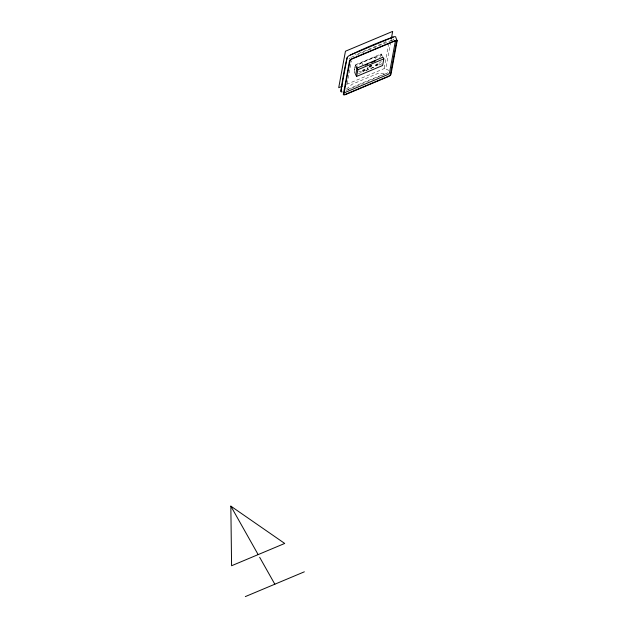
<?xml version="1.0" encoding="UTF-8"?>
<svg xmlns="http://www.w3.org/2000/svg" width="628" height="628" viewBox="0 0 628 628"><rect width="100%" height="100%" fill="white"/><g stroke="black" fill="none" stroke-linecap="round" stroke-linejoin="round"><path stroke-width="0.47" stroke-dasharray="3.14 2.35" d="M347.229 83.712L351.452 60.853M382.554 56.536L381.11 53.984L355.142 64.888L353.909 71.568L355.723 74.803M354.208 72.11L355.44 65.422L381.416 54.518L381.063 56.426M380.584 56.85L381.11 53.984M388.701 43.458L384.124 68.224L388.834 70.407M390.718 41.958L385.93 67.863L344.945 85.07M390.899 40.993L391.252 39.077M391.534 41.016L394.376 38.567M355.173 67.957L361.571 62.494L374.555 57.038L379.846 57.595M378.927 63.436L381.769 61.002M346.452 89.074L352.175 84.231L378.142 73.327L386.393 73.531A3.328 1.24 -29.4 0 0 387.9 72.707M386.102 41.472L383.755 42.94L357.787 53.843L354.985 54.291M351.342 57.266L367.615 50.428M368.526 50.052L393.842 39.423M368.173 67.534L367.035 68.813L368.228 68.146M365.841 70.469L374.5 66.835M358.415 73.672L361.995 72.165M365.575 70.666L374.531 66.906M379.014 65.022L381.698 63.899L380.56 61.874M346.271 90.377L355.181 86.633M356.076 86.256L386.393 73.531A445.228 394.408 10.5 0 0 346.13 90.283M358.855 71.553L361.5 71.828M374.555 57.038L375.52 58.749M361.571 62.494L363.494 65.901M355.142 64.888L356.202 66.772M349.16 59.126A2.222 0.832 -29.4 0 1 350.291 57.839M367.969 67.832L367.686 68.224L367.969 67.832"/><path stroke-width="0.94" d="M342.158 91.916A3.328 1.24 -29.4 0 1 340.925 91.217L347.096 57.792A3.328 1.24 -29.4 0 1 350.33 55.036A445.228 394.408 10.5 0 1 393.12 37.068A3.328 1.24 -29.4 0 1 395.797 37.35L397.155 40.938L390.993 74.292A2.826 1.052 -29.4 0 1 388.253 76.632L345.588 94.545A2.826 1.052 -29.4 0 1 343.328 94.302L349.482 60.947A2.826 1.052 -29.4 0 1 352.23 58.608L394.886 40.702A2.826 1.052 -29.4 0 1 397.155 40.938M356.633 76.412L355.723 74.803L356.963 68.114L382.931 57.211L383.841 58.828L382.609 65.508L356.633 76.412L357.874 69.732L356.508 67.306M391.425 38.12L392.665 31.4L345.447 51.221L338.712 87.692L342.276 86.193M395.475 40.561L389.501 72.887A2.222 0.832 -29.4 0 1 387.319 74.748L344.811 92.591A2.222 0.832 -29.4 0 1 343.814 92.881M391.566 38.049L393.12 37.068L350.33 55.036M365.221 65.179L367.82 64.087M371.281 62.635L375.615 60.814M357.874 69.732L383.841 58.828M245.32 596.6L304.344 571.818M230.845 506.144L284.712 543.448L231.583 565.75L230.845 506.144L258.147 554.595M259.662 557.287L274.836 584.213M340.925 91.217A796.587 219.792 67.2 0 1 347.096 57.792M350.071 60.743L343.924 94.019A2.222 0.832 -29.4 0 0 345.722 94.208L388.23 76.365A2.222 0.832 -29.4 0 0 390.412 74.504L396.558 41.22A2.222 0.832 -29.4 0 0 394.753 41.032L352.253 58.883A2.222 0.832 -29.4 0 0 350.071 60.743M376.345 65.563A1.24 0.463 -29.4 0 0 377.828 64.299A1.24 0.463 -29.4 0 0 376.031 64.817A1.24 0.463 -29.4 0 0 376.345 65.563M370.127 66.788A1.24 0.463 -29.4 0 0 371.611 65.524A1.24 0.463 -29.4 0 0 369.814 66.042A1.24 0.463 -29.4 0 0 370.127 66.788M363.361 71.011A1.24 0.463 -29.4 0 0 364.837 69.755A1.24 0.463 -29.4 0 0 363.039 70.273A1.24 0.463 -29.4 0 0 363.361 71.011"/></g></svg>
